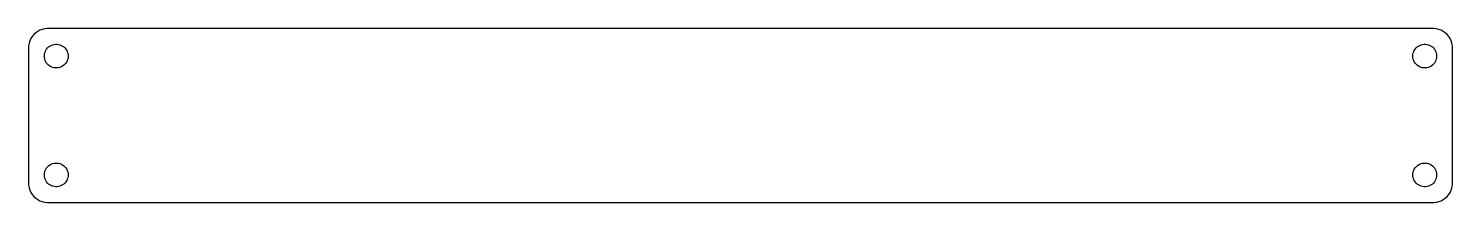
# Model space of a CAD drawing. Header units: metres. Extents: x -180 to 180, y -22 to 22.
import ezdxf

# ---------------------------------------------------------------- set-up
doc = ezdxf.new("R2010")
doc.units = ezdxf.units.M

msp = doc.modelspace()

# ---------------------------------------------------------------- linework, layer by layer
for p, q in [((-176.045, 21.7553), (-176.629, 21.5241)), ((-175.437, 21.9114), (-176.045, 21.7553)), ((-174.814, 21.9901), (-175.437, 21.9114)), ((174.814, 21.9901), (-174.814, 21.9901)), ((175.437, 21.9114), (174.814, 21.9901)), ((176.045, 21.7553), (175.437, 21.9114)), ((176.629, 21.5241), (176.045, 21.7553)), ((-179.343, 18.2434), (-179.461, 17.6267)), ((-179.149, 18.8406), (-179.343, 18.2434)), ((-178.882, 19.4088), (-179.149, 18.8406)), ((-178.545, 19.9389), (-178.882, 19.4088)), ((-178.145, 20.4227), (-178.545, 19.9389)), ((-177.687, 20.8526), (-178.145, 20.4227)), ((-177.179, 21.2216), (-177.687, 20.8526)), ((-176.629, 21.5241), (-177.179, 21.2216)), ((-173.062, 17.9469), (-172.688, 17.9941)), ((-172.688, 17.9941), (-172.312, 17.9941)), ((-172.312, 17.9941), (-171.938, 17.9469)), ((171.938, 17.9469), (172.312, 17.9941)), ((172.312, 17.9941), (172.688, 17.9941)), ((172.688, 17.9941), (173.062, 17.9469)), ((177.179, 21.2216), (176.629, 21.5241)), ((177.687, 20.8526), (177.179, 21.2216)), ((178.145, 20.4227), (177.687, 20.8526)), ((178.545, 19.9389), (178.145, 20.4227)), ((178.882, 19.4088), (178.545, 19.9389)), ((179.149, 18.8406), (178.882, 19.4088)), ((179.343, 18.2434), (179.149, 18.8406)), ((179.461, 17.6267), (179.343, 18.2434)), ((-179.461, 17.6267), (-179.5, 17)), ((-179.5, 17), (-179.5, -17)), ((-175.5, 15), (-175.476, 15.376)), ((-175.476, 14.624), (-175.5, 15)), ((-175.476, 15.376), (-175.406, 15.7461)), ((-175.406, 14.2539), (-175.476, 14.624)), ((-175.406, 15.7461), (-175.289, 16.1044)), ((-175.289, 16.1044), (-175.129, 16.4453)), ((-175.129, 16.4453), (-174.927, 16.7634)), ((-174.927, 16.7634), (-174.687, 17.0536)), ((-174.687, 17.0536), (-174.412, 17.3115)), ((-174.412, 17.3115), (-174.107, 17.533)), ((-174.107, 17.533), (-173.777, 17.7145)), ((-173.777, 17.7145), (-173.427, 17.8532)), ((-173.427, 17.8532), (-173.062, 17.9469)), ((-171.938, 17.9469), (-171.573, 17.8532)), ((-171.573, 17.8532), (-171.223, 17.7145)), ((-171.223, 17.7145), (-170.893, 17.533)), ((-170.893, 17.533), (-170.588, 17.3115)), ((-170.588, 17.3115), (-170.313, 17.0536)), ((-170.313, 17.0536), (-170.073, 16.7634)), ((-170.073, 16.7634), (-169.871, 16.4453)), ((-169.871, 16.4453), (-169.711, 16.1044)), ((-169.711, 16.1044), (-169.594, 15.7461)), ((-169.594, 15.7461), (-169.524, 15.376)), ((-169.524, 14.624), (-169.594, 14.2539)), ((-169.524, 15.376), (-169.5, 15)), ((-169.5, 15), (-169.524, 14.624)), ((169.5, 15), (169.524, 15.376)), ((169.524, 14.624), (169.5, 15)), ((169.524, 15.376), (169.594, 15.7461)), ((169.594, 14.2539), (169.524, 14.624)), ((169.594, 15.7461), (169.711, 16.1044)), ((169.711, 16.1044), (169.871, 16.4453)), ((169.871, 16.4453), (170.073, 16.7634)), ((170.073, 16.7634), (170.313, 17.0536)), ((170.313, 17.0536), (170.588, 17.3115)), ((170.588, 17.3115), (170.893, 17.533)), ((170.893, 17.533), (171.223, 17.7145)), ((171.223, 17.7145), (171.573, 17.8532)), ((171.573, 17.8532), (171.938, 17.9469)), ((173.062, 17.9469), (173.427, 17.8532)), ((173.427, 17.8532), (173.777, 17.7145)), ((173.777, 17.7145), (174.107, 17.533)), ((174.107, 17.533), (174.412, 17.3115)), ((174.412, 17.3115), (174.687, 17.0536)), ((174.687, 17.0536), (174.927, 16.7634)), ((174.927, 16.7634), (175.129, 16.4453)), ((175.129, 16.4453), (175.289, 16.1044)), ((175.289, 16.1044), (175.406, 15.7461)), ((175.406, 15.7461), (175.476, 15.376)), ((175.476, 14.624), (175.406, 14.2539)), ((175.476, 15.376), (175.5, 15)), ((175.5, 15), (175.476, 14.624)), ((179.5, 17), (179.461, 17.6267)), ((179.5, -17), (179.5, 17)), ((-175.289, 13.8956), (-175.406, 14.2539)), ((-175.129, 13.5547), (-175.289, 13.8956)), ((-174.927, 13.2366), (-175.129, 13.5547)), ((-174.687, 12.9464), (-174.927, 13.2366)), ((-174.412, 12.6884), (-174.687, 12.9464)), ((-174.107, 12.467), (-174.412, 12.6884)), ((-173.777, 12.2855), (-174.107, 12.467)), ((-173.427, 12.1468), (-173.777, 12.2855)), ((-173.062, 12.0531), (-173.427, 12.1468)), ((-172.688, 12.0059), (-173.062, 12.0531)), ((-172.312, 12.0059), (-172.688, 12.0059)), ((-171.938, 12.0531), (-172.312, 12.0059)), ((-171.573, 12.1468), (-171.938, 12.0531)), ((-171.223, 12.2855), (-171.573, 12.1468)), ((-170.893, 12.467), (-171.223, 12.2855)), ((-170.588, 12.6884), (-170.893, 12.467)), ((-170.313, 12.9464), (-170.588, 12.6884)), ((-170.073, 13.2366), (-170.313, 12.9464)), ((-169.871, 13.5547), (-170.073, 13.2366)), ((-169.711, 13.8956), (-169.871, 13.5547)), ((-169.594, 14.2539), (-169.711, 13.8956)), ((169.711, 13.8956), (169.594, 14.2539)), ((169.871, 13.5547), (169.711, 13.8956)), ((170.073, 13.2366), (169.871, 13.5547)), ((170.313, 12.9464), (170.073, 13.2366)), ((170.588, 12.6884), (170.313, 12.9464)), ((170.893, 12.467), (170.588, 12.6884)), ((171.223, 12.2855), (170.893, 12.467)), ((171.573, 12.1468), (171.223, 12.2855)), ((171.938, 12.0531), (171.573, 12.1468)), ((172.312, 12.0059), (171.938, 12.0531)), ((172.688, 12.0059), (172.312, 12.0059)), ((173.062, 12.0531), (172.688, 12.0059)), ((173.427, 12.1468), (173.062, 12.0531)), ((173.777, 12.2855), (173.427, 12.1468)), ((174.107, 12.467), (173.777, 12.2855)), ((174.412, 12.6884), (174.107, 12.467)), ((174.687, 12.9464), (174.412, 12.6884)), ((174.927, 13.2366), (174.687, 12.9464)), ((175.129, 13.5547), (174.927, 13.2366)), ((175.289, 13.8956), (175.129, 13.5547)), ((175.406, 14.2539), (175.289, 13.8956)), ((-175.476, -14.624), (-175.406, -14.2539)), ((-175.406, -14.2539), (-175.289, -13.8956)), ((-175.289, -13.8956), (-175.129, -13.5547)), ((-175.129, -13.5547), (-174.927, -13.2366)), ((-174.927, -13.2366), (-174.687, -12.9464)), ((-174.687, -12.9464), (-174.412, -12.6884)), ((-174.412, -12.6884), (-174.107, -12.467)), ((-174.107, -12.467), (-173.777, -12.2855)), ((-173.777, -12.2855), (-173.427, -12.1468)), ((-173.427, -12.1468), (-173.062, -12.0531)), ((-173.062, -12.0531), (-172.688, -12.0059)), ((-172.688, -12.0059), (-172.312, -12.0059)), ((-172.312, -12.0059), (-171.938, -12.0531)), ((-171.938, -12.0531), (-171.573, -12.1468)), ((-171.573, -12.1468), (-171.223, -12.2855)), ((-171.223, -12.2855), (-170.893, -12.467)), ((-170.893, -12.467), (-170.588, -12.6884)), ((-170.588, -12.6884), (-170.313, -12.9464)), ((-170.313, -12.9464), (-170.073, -13.2366)), ((-170.073, -13.2366), (-169.871, -13.5547)), ((-169.871, -13.5547), (-169.711, -13.8956)), ((-169.711, -13.8956), (-169.594, -14.2539)), ((-169.594, -14.2539), (-169.524, -14.624)), ((169.524, -14.624), (169.594, -14.2539)), ((169.594, -14.2539), (169.711, -13.8956)), ((169.711, -13.8956), (169.871, -13.5547)), ((169.871, -13.5547), (170.073, -13.2366)), ((170.073, -13.2366), (170.313, -12.9464)), ((170.313, -12.9464), (170.588, -12.6884)), ((170.588, -12.6884), (170.893, -12.467)), ((170.893, -12.467), (171.223, -12.2855)), ((171.223, -12.2855), (171.573, -12.1468)), ((171.573, -12.1468), (171.938, -12.0531)), ((171.938, -12.0531), (172.312, -12.0059)), ((172.312, -12.0059), (172.688, -12.0059)), ((172.688, -12.0059), (173.062, -12.0531)), ((173.062, -12.0531), (173.427, -12.1468)), ((173.427, -12.1468), (173.777, -12.2855)), ((173.777, -12.2855), (174.107, -12.467)), ((174.107, -12.467), (174.412, -12.6884)), ((174.412, -12.6884), (174.687, -12.9464)), ((174.687, -12.9464), (174.927, -13.2366)), ((174.927, -13.2366), (175.129, -13.5547)), ((175.129, -13.5547), (175.289, -13.8956)), ((175.289, -13.8956), (175.406, -14.2539)), ((175.406, -14.2539), (175.476, -14.624)), ((-179.5, -17), (-179.461, -17.6267)), ((-179.461, -17.6267), (-179.343, -18.2434)), ((-175.5, -15), (-175.476, -14.624)), ((-175.476, -15.376), (-175.5, -15)), ((-175.406, -15.7461), (-175.476, -15.376)), ((-175.289, -16.1044), (-175.406, -15.7461)), ((-175.129, -16.4453), (-175.289, -16.1044)), ((-174.927, -16.7634), (-175.129, -16.4453)), ((-174.687, -17.0536), (-174.927, -16.7634)), ((-174.412, -17.3115), (-174.687, -17.0536)), ((-174.107, -17.533), (-174.412, -17.3115)), ((-173.777, -17.7145), (-174.107, -17.533)), ((-173.427, -17.8532), (-173.777, -17.7145)), ((-173.062, -17.9469), (-173.427, -17.8532)), ((-172.688, -17.9941), (-173.062, -17.9469)), ((-171.938, -17.9469), (-172.312, -17.9941)), ((-171.573, -17.8532), (-171.938, -17.9469)), ((-171.223, -17.7145), (-171.573, -17.8532)), ((-170.893, -17.533), (-171.223, -17.7145)), ((-170.588, -17.3115), (-170.893, -17.533)), ((-170.313, -17.0536), (-170.588, -17.3115)), ((-170.073, -16.7634), (-170.313, -17.0536)), ((-169.871, -16.4453), (-170.073, -16.7634)), ((-169.711, -16.1044), (-169.871, -16.4453)), ((-169.594, -15.7461), (-169.711, -16.1044)), ((-169.524, -15.376), (-169.594, -15.7461)), ((-169.524, -14.624), (-169.5, -15)), ((-169.5, -15), (-169.524, -15.376)), ((169.5, -15), (169.524, -14.624)), ((169.524, -15.376), (169.5, -15)), ((169.594, -15.7461), (169.524, -15.376)), ((169.711, -16.1044), (169.594, -15.7461)), ((169.871, -16.4453), (169.711, -16.1044)), ((170.073, -16.7634), (169.871, -16.4453)), ((170.313, -17.0536), (170.073, -16.7634)), ((170.588, -17.3115), (170.313, -17.0536)), ((170.893, -17.533), (170.588, -17.3115)), ((171.223, -17.7145), (170.893, -17.533)), ((171.573, -17.8532), (171.223, -17.7145)), ((171.938, -17.9469), (171.573, -17.8532)), ((172.312, -17.9941), (171.938, -17.9469)), ((173.062, -17.9469), (172.688, -17.9941)), ((173.427, -17.8532), (173.062, -17.9469)), ((173.777, -17.7145), (173.427, -17.8532)), ((174.107, -17.533), (173.777, -17.7145)), ((174.412, -17.3115), (174.107, -17.533)), ((174.687, -17.0536), (174.412, -17.3115)), ((174.927, -16.7634), (174.687, -17.0536)), ((175.129, -16.4453), (174.927, -16.7634)), ((175.289, -16.1044), (175.129, -16.4453)), ((175.406, -15.7461), (175.289, -16.1044)), ((175.476, -15.376), (175.406, -15.7461)), ((175.476, -14.624), (175.5, -15)), ((175.5, -15), (175.476, -15.376)), ((179.343, -18.2434), (179.461, -17.6267)), ((179.461, -17.6267), (179.5, -17)), ((-179.343, -18.2434), (-179.149, -18.8406)), ((-179.149, -18.8406), (-178.882, -19.4088)), ((-178.882, -19.4088), (-178.545, -19.9389)), ((-178.545, -19.9389), (-178.145, -20.4227)), ((-178.145, -20.4227), (-177.687, -20.8526)), ((-177.687, -20.8526), (-177.179, -21.2216)), ((-177.179, -21.2216), (-176.629, -21.5241)), ((-176.629, -21.5241), (-176.045, -21.7553)), ((-172.312, -17.9941), (-172.688, -17.9941)), ((172.688, -17.9941), (172.312, -17.9941)), ((176.045, -21.7553), (176.629, -21.5241)), ((176.629, -21.5241), (177.179, -21.2216)), ((177.179, -21.2216), (177.687, -20.8526)), ((177.687, -20.8526), (178.145, -20.4227)), ((178.145, -20.4227), (178.545, -19.9389)), ((178.545, -19.9389), (178.882, -19.4088)), ((178.882, -19.4088), (179.149, -18.8406)), ((179.149, -18.8406), (179.343, -18.2434)), ((-176.045, -21.7553), (-175.437, -21.9114)), ((-175.437, -21.9114), (-174.814, -21.9901)), ((-174.814, -21.9901), (174.814, -21.9901)), ((174.814, -21.9901), (175.437, -21.9114)), ((175.437, -21.9114), (176.045, -21.7553))]:
    msp.add_line(p, q)

doc.saveas('drawing.dxf')
